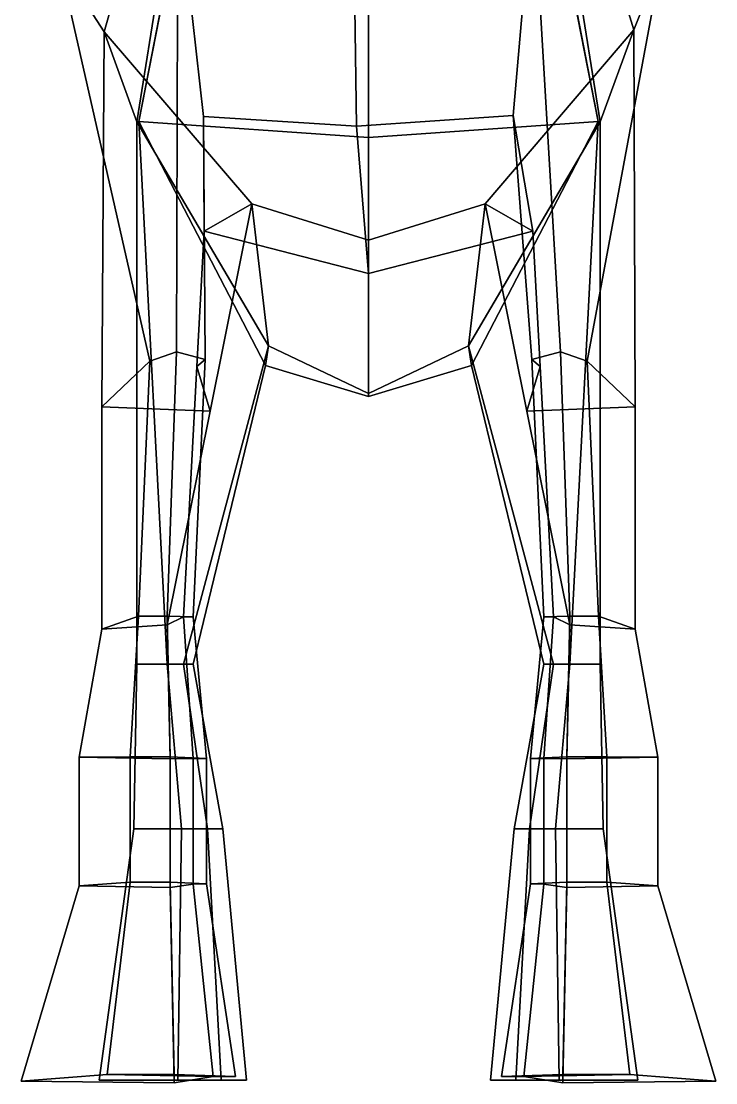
# Model space of a CAD drawing. Extents: x -81 to 90, y -151 to 340.
# Drawn here: x -81.4 to 81.4, y -151.2 to 97.9 of the extents above; entities that cross this region are included whole.
import ezdxf

# ---------------------------------------------------------------- set-up
doc = ezdxf.new("R2010")
doc.units = 0

msp = doc.modelspace()

# ---------------------------------------------------------------- linework, layer by layer
for points in [[(-53.857803, 74.341934, 138.975037), (-41.349422, 138.633224, 160.462189), (-36.131901, 179.617111, 156.871918), (-41.120964, 139.392899, 120.741394)], [(53.857803, 74.341934, 138.975037), (41.120964, 139.392899, 120.741394), (37.253395, 177.875122, 156.859955), (41.54578, 137.805862, 160.459824)], [(-47.318588, 146.878571, 23.863581), (-40.037514, 152.88089, -11.779528), (-72.431396, 111.640282, -19.721439), (-61.963306, 95.427841, 25.554699)], [(46.44899, 147.183258, 19.989382), (62.184658, 95.831284, 20.425272), (68.699066, 112.098915, -25.55253), (36.239548, 153.128754, -14.931069)], [(62.184658, 95.831284, 20.425272), (46.44899, 147.183258, 19.989382), (43.519115, 141.902039, 90.625084), (54.295429, 74.294914, 91.53875)], [(-61.963306, 95.427841, 25.554699), (-54.295429, 74.294914, 91.53875), (-43.519115, 141.902039, 90.625084), (-47.318588, 146.878571, 23.863581)], [(-54.295429, 74.294914, 91.53875), (-53.857803, 74.341934, 138.975037), (-41.120964, 139.392899, 120.741394), (-43.519115, 141.902039, 90.625084)], [(54.295429, 74.294914, 91.53875), (43.519115, 141.902039, 90.625084), (41.120964, 139.392899, 120.741394), (53.857803, 74.341934, 138.975037)], [(-53.857803, 74.341934, 138.975037), (0, 70.610207, 178.481079), (0, 99.930367, 178.205399), (-41.349422, 138.633224, 160.462189)], [(53.857803, 74.341934, 138.975037), (41.54578, 137.805862, 160.459824), (0, 99.930367, 178.205399), (0, 70.610207, 178.481079)], [(-2.789344, 73.257919, -55.293266), (-38.678062, 75.5438, -42.732208), (-44.682194, 129.291245, -45.797741), (-3.712258, 134.402893, -63.436371)], [(-2.789344, 73.257919, -55.293266), (-3.712258, 134.402893, -63.436371), (38.623482, 129.561966, -49.239685), (33.933712, 75.779755, -45.732311)], [(38.623482, 129.561966, -49.239685), (44.995102, 20.347612, -56.011501), (38.329796, 18.498129, -52.507008), (33.933712, 75.779755, -45.732311)], [(38.623482, 129.561966, -49.239685), (68.699066, 112.098915, -25.55253), (51.244251, 18.131062, -51.811455), (44.995102, 20.347612, -56.011501)], [(-44.682194, 129.291245, -45.797741), (-44.995102, 20.347612, -56.011501), (-51.244251, 18.131062, -51.811455), (-72.431396, 111.640282, -19.721439)], [(-44.682194, 129.291245, -45.797741), (-38.678062, 75.5438, -42.732208), (-38.329796, 18.498129, -52.507008), (-44.995102, 20.347612, -56.011501)], [(62.184658, 95.831284, 20.425272), (62.550484, 7.387122, 3.137751), (51.244251, 18.131062, -51.811455), (68.699066, 112.098915, -25.55253)], [(-61.963306, 95.427841, 25.554699), (-72.431396, 111.640282, -19.721439), (-51.244251, 18.131062, -51.811455), (-62.550484, 7.387122, 3.137751)], [(-61.963306, 95.427841, 25.554699), (-62.550484, 7.387122, 3.137751), (-37.138672, 6.389718, 7.719448), (-27.336901, 55.035057, 23.944641)], [(-27.336901, 55.035057, 23.944641), (-23.46706, 21.766699, 92.449333), (-54.295429, 74.294914, 91.53875), (-61.963306, 95.427841, 25.554699)], [(27.336901, 55.035057, 23.944641), (62.184658, 95.831284, 20.425272), (54.295429, 74.294914, 91.53875), (23.46706, 21.766699, 92.449333)], [(62.184658, 95.831284, 20.425272), (27.336901, 55.035057, 23.944641), (37.138672, 6.389718, 7.719448), (62.550484, 7.387122, 3.137751)], [(-38.329796, 18.498129, -52.507008), (-38.678062, 75.5438, -42.732208), (-38.558666, 48.637779, -23.349701), (-40.238922, 16.890047, -49.459934)], [(0, 38.701057, -23.148918), (-38.558666, 48.637779, -23.349701), (-38.678062, 75.5438, -42.732208), (-2.789344, 73.257919, -55.293266)], [(0, 38.701057, -23.148918), (-2.789344, 73.257919, -55.293266), (33.933712, 75.779755, -45.732311), (38.558666, 48.637779, -23.349701)], [(33.933712, 75.779755, -45.732311), (38.329796, 18.498129, -52.507008), (40.238922, 16.890047, -49.459934), (38.558666, 48.637779, -23.349701)], [(-47.243687, -52.919785, 127.764565), (-53.857803, 74.341934, 138.975037), (-54.295429, 74.294914, 91.53875), (-54.295429, -52.919785, 109.433281)], [(-43.373848, -52.919785, 109.84304), (-54.295429, -52.919785, 109.433281), (-54.295429, 74.294914, 91.53875), (-23.46706, 21.766699, 92.449333)], [(0, 9.843949, 138.975037), (0, 70.610207, 178.481079), (-53.857803, 74.341934, 138.975037), (-24.184162, 17.146944, 125.826836)], [(-41.120964, -52.919785, 122.574478), (-24.184162, 17.146944, 125.826836), (-53.857803, 74.341934, 138.975037), (-47.243687, -52.919785, 127.764565)], [(0, 9.843949, 138.975037), (24.184162, 17.146944, 125.826836), (53.857803, 74.341934, 138.975037), (0, 70.610207, 178.481079)], [(43.373848, -52.919785, 109.84304), (23.46706, 21.766699, 92.449333), (54.295429, 74.294914, 91.53875), (54.295429, -52.919785, 109.433281)], [(41.120964, -52.919785, 122.574478), (47.243687, -52.919785, 127.764565), (53.857803, 74.341934, 138.975037), (24.184162, 17.146944, 125.826836)], [(47.243687, -52.919785, 127.764565), (54.295429, -52.919785, 109.433281), (54.295429, 74.294914, 91.53875), (53.857803, 74.341934, 138.975037)], [(-37.138672, 6.389718, 7.719448), (-40.238922, 16.890047, -49.459934), (-38.558666, 48.637779, -23.349701), (-27.336901, 55.035057, 23.944641)], [(-27.336901, 55.035057, 23.944641), (-38.558666, 48.637779, -23.349701), (0, 38.701057, -23.148918), (0, 46.483158, 23.944641)], [(0, 46.483158, 23.944641), (0, 10.545554, 92.676079), (-23.46706, 21.766699, 92.449333), (-27.336901, 55.035057, 23.944641)], [(0, 46.483158, 23.944641), (27.336901, 55.035057, 23.944641), (23.46706, 21.766699, 92.449333), (0, 10.545554, 92.676079)], [(27.336901, 55.035057, 23.944641), (0, 46.483158, 23.944641), (0, 38.701057, -23.148918), (38.558666, 48.637779, -23.349701)], [(37.138672, 6.389718, 7.719448), (27.336901, 55.035057, 23.944641), (38.558666, 48.637779, -23.349701), (40.238922, 16.890047, -49.459934)], [(-47.243687, -41.717415, -56.594898), (-53.959312, -41.717415, -56.594898), (-51.244251, 18.131062, -51.811455), (-44.995102, 20.347612, -56.011501)], [(-44.995102, 20.347612, -56.011501), (-38.329796, 18.498129, -52.507008), (-41.120964, -41.871155, -56.594898), (-47.243687, -41.717415, -56.594898)], [(-43.373848, -52.919785, 109.84304), (-23.46706, 21.766699, 92.449333), (-24.184162, 17.146944, 125.826836), (-41.120964, -52.919785, 122.574478)], [(0, 10.545554, 92.676079), (0, 9.843949, 138.975037), (-24.184162, 17.146944, 125.826836), (-23.46706, 21.766699, 92.449333)], [(0, 10.545554, 92.676079), (23.46706, 21.766699, 92.449333), (24.184162, 17.146944, 125.826836), (0, 9.843949, 138.975037)], [(43.373848, -52.919785, 109.84304), (41.120964, -52.919785, 122.574478), (24.184162, 17.146944, 125.826836), (23.46706, 21.766699, 92.449333)], [(44.995102, 20.347612, -56.011501), (47.243687, -41.717415, -56.594898), (41.120964, -41.871155, -56.594898), (38.329796, 18.498129, -52.507008)], [(47.243687, -41.717415, -56.594898), (44.995102, 20.347612, -56.011501), (51.244251, 18.131062, -51.811455), (53.959312, -41.717415, -56.594898)], [(-51.244251, 18.131062, -51.811455), (-53.959312, -41.717415, -56.594898), (-62.550484, -44.738342, -9.007725), (-62.550484, 7.387122, 3.137751)], [(-41.120964, -41.871155, -56.594898), (-38.329796, 18.498129, -52.507008), (-40.238922, 16.890047, -49.459934), (-43.364243, -41.879608, -56.594898)], [(41.120964, -41.871155, -56.594898), (43.364243, -41.879608, -56.594898), (40.238922, 16.890047, -49.459934), (38.329796, 18.498129, -52.507008)], [(51.244251, 18.131062, -51.811455), (62.550484, 7.387122, 3.137751), (62.550484, -44.738342, -9.007725), (53.959312, -41.717415, -56.594898)], [(-43.364243, -41.879608, -56.594898), (-40.238922, 16.890047, -49.459934), (-37.138672, 6.389718, 7.719448), (-47.243687, -43.760624, -9.007725)], [(43.364243, -41.879608, -56.594898), (47.243687, -43.760624, -9.007725), (37.138672, 6.389718, 7.719448), (40.238922, 16.890047, -49.459934)], [(-62.550484, 7.387122, 3.137751), (-62.550484, -44.738342, -9.007725), (-47.243687, -43.760624, -9.007725), (-37.138672, 6.389718, 7.719448)], [(62.550484, 7.387122, 3.137751), (37.138672, 6.389718, 7.719448), (47.243687, -43.760624, -9.007725), (62.550484, -44.738342, -9.007725)], [(-67.886299, -74.774651, -37.154778), (-62.550484, -44.738342, -9.007725), (-53.959312, -41.717415, -56.594898), (-55.897697, -74.7211, -68.710571)], [(-55.897697, -74.7211, -68.710571), (-53.959312, -41.717415, -56.594898), (-47.243687, -41.717415, -56.594898), (-46.526344, -74.7211, -69.852913)], [(-37.982357, -75.100754, -69.513298), (-46.526344, -74.7211, -69.852913), (-47.243687, -41.717415, -56.594898), (-41.120964, -41.871155, -56.594898)], [(-46.526344, -75.17157, -37.154778), (-41.11274, -75.12159, -68.683754), (-43.364243, -41.879608, -56.594898), (-47.243687, -43.760624, -9.007725)], [(-41.11274, -75.12159, -68.683754), (-37.982357, -75.100754, -69.513298), (-41.120964, -41.871155, -56.594898), (-43.364243, -41.879608, -56.594898)], [(37.982357, -75.100754, -69.513298), (41.120964, -41.871155, -56.594898), (47.243687, -41.717415, -56.594898), (46.526344, -74.7211, -69.852913)], [(41.11274, -75.12159, -68.683754), (43.364243, -41.879608, -56.594898), (41.120964, -41.871155, -56.594898), (37.982357, -75.100754, -69.513298)], [(46.526344, -75.17157, -37.154778), (47.243687, -43.760624, -9.007725), (43.364243, -41.879608, -56.594898), (41.11274, -75.12159, -68.683754)], [(55.897697, -74.7211, -68.710571), (46.526344, -74.7211, -69.852913), (47.243687, -41.717415, -56.594898), (53.959312, -41.717415, -56.594898)], [(67.886299, -74.774651, -37.154778), (55.897697, -74.7211, -68.710571), (53.959312, -41.717415, -56.594898), (62.550484, -44.738342, -9.007725)], [(-46.526344, -75.17157, -37.154778), (-47.243687, -43.760624, -9.007725), (-62.550484, -44.738342, -9.007725), (-67.886299, -74.774651, -37.154778)], [(46.526344, -75.17157, -37.154778), (67.886299, -74.774651, -37.154778), (62.550484, -44.738342, -9.007725), (47.243687, -43.760624, -9.007725)], [(-37.74152, -91.580513, 93.879448), (-54.997616, -91.580513, 93.232018), (-54.295429, -52.919785, 109.433281), (-43.373848, -52.919785, 109.84304)], [(-43.855862, -91.580513, 122.195435), (-47.243687, -52.919785, 127.764565), (-54.295429, -52.919785, 109.433281), (-54.997616, -91.580513, 93.232018)], [(-43.855862, -91.580513, 122.195435), (-34.181961, -91.580513, 113.995102), (-41.120964, -52.919785, 122.574478), (-47.243687, -52.919785, 127.764565)], [(-34.181961, -91.580513, 113.995102), (-37.74152, -91.580513, 93.879448), (-43.373848, -52.919785, 109.84304), (-41.120964, -52.919785, 122.574478)], [(34.181961, -91.580513, 113.995102), (41.120964, -52.919785, 122.574478), (43.373848, -52.919785, 109.84304), (37.74152, -91.580513, 93.879448)], [(43.855862, -91.580513, 122.195435), (47.243687, -52.919785, 127.764565), (41.120964, -52.919785, 122.574478), (34.181961, -91.580513, 113.995102)], [(37.74152, -91.580513, 93.879448), (43.373848, -52.919785, 109.84304), (54.295429, -52.919785, 109.433281), (54.997616, -91.580513, 93.232018)], [(43.855862, -91.580513, 122.195435), (54.997616, -91.580513, 93.232018), (54.295429, -52.919785, 109.433281), (47.243687, -52.919785, 127.764565)], [(-67.886299, -104.96286, -17.025026), (-67.886299, -74.774651, -37.154778), (-55.897697, -74.7211, -68.710571), (-55.897697, -104.097633, -46.428478)], [(-46.526344, -105.359764, -17.025026), (-46.526344, -75.17157, -37.154778), (-67.886299, -74.774651, -37.154778), (-67.886299, -104.96286, -17.025026)], [(-55.897697, -104.097633, -46.428478), (-55.897697, -74.7211, -68.710571), (-46.526344, -74.7211, -69.852913), (-46.526344, -104.097633, -46.571274)], [(-37.982357, -104.5187, -46.528824), (-46.526344, -104.097633, -46.571274), (-46.526344, -74.7211, -69.852913), (-37.982357, -75.100754, -69.513298)], [(-46.526344, -105.359764, -17.025026), (-41.11274, -104.541817, -46.425125), (-41.11274, -75.12159, -68.683754), (-46.526344, -75.17157, -37.154778)], [(-41.11274, -104.541817, -46.425125), (-37.982357, -104.5187, -46.528824), (-37.982357, -75.100754, -69.513298), (-41.11274, -75.12159, -68.683754)], [(37.982357, -104.5187, -46.528824), (37.982357, -75.100754, -69.513298), (46.526344, -74.7211, -69.852913), (46.526344, -104.097633, -46.571274)], [(41.11274, -104.541817, -46.425125), (41.11274, -75.12159, -68.683754), (37.982357, -75.100754, -69.513298), (37.982357, -104.5187, -46.528824)], [(46.526344, -105.359764, -17.025026), (46.526344, -75.17157, -37.154778), (41.11274, -75.12159, -68.683754), (41.11274, -104.541817, -46.425125)], [(55.897697, -104.097633, -46.428478), (46.526344, -104.097633, -46.571274), (46.526344, -74.7211, -69.852913), (55.897697, -74.7211, -68.710571)], [(46.526344, -105.359764, -17.025026), (67.886299, -104.96286, -17.025026), (67.886299, -74.774651, -37.154778), (46.526344, -75.17157, -37.154778)], [(67.886299, -104.96286, -17.025026), (55.897697, -104.097633, -46.428478), (55.897697, -74.7211, -68.710571), (67.886299, -74.774651, -37.154778)], [(-34.534576, -150.54187, 93.724792), (-63.179695, -150.54187, 92.565895), (-54.997616, -91.580513, 93.232018), (-37.74152, -91.580513, 93.879448)], [(-44.684383, -150.54187, 144.4104), (-43.855862, -91.580513, 122.195435), (-54.997616, -91.580513, 93.232018), (-63.179695, -150.54187, 92.565895)], [(-44.684383, -150.54187, 144.4104), (-28.625708, -150.54187, 129.731812), (-34.181961, -91.580513, 113.995102), (-43.855862, -91.580513, 122.195435)], [(-28.625708, -150.54187, 129.731812), (-34.534576, -150.54187, 93.724792), (-37.74152, -91.580513, 93.879448), (-34.181961, -91.580513, 113.995102)], [(28.625708, -150.54187, 129.731812), (34.181961, -91.580513, 113.995102), (37.74152, -91.580513, 93.879448), (34.534576, -150.54187, 93.724792)], [(44.684383, -150.54187, 144.4104), (43.855862, -91.580513, 122.195435), (34.181961, -91.580513, 113.995102), (28.625708, -150.54187, 129.731812)], [(34.534576, -150.54187, 93.724792), (37.74152, -91.580513, 93.879448), (54.997616, -91.580513, 93.232018), (63.179695, -150.54187, 92.565895)], [(44.684383, -150.54187, 144.4104), (63.179695, -150.54187, 92.565895), (54.997616, -91.580513, 93.232018), (43.855862, -91.580513, 122.195435)], [(-81.431168, -150.787033, 24.558619), (-67.886299, -104.96286, -17.025026), (-55.897697, -104.097633, -46.428478), (-61.290306, -149.197815, -42.376068)], [(-61.290306, -149.197815, -42.376068), (-55.897697, -104.097633, -46.428478), (-46.526344, -104.097633, -46.571274), (-45.546425, -149.197815, -43.071587)], [(-31.192524, -149.695694, -42.864811), (-45.546425, -149.197815, -43.071587), (-46.526344, -104.097633, -46.571274), (-37.982357, -104.5187, -46.528824)], [(-45.546425, -151.156448, 24.558619), (-36.451572, -149.723068, -42.359745), (-41.11274, -104.541817, -46.425125), (-46.526344, -105.359764, -17.025026)], [(-36.451572, -149.723068, -42.359745), (-31.192524, -149.695694, -42.864811), (-37.982357, -104.5187, -46.528824), (-41.11274, -104.541817, -46.425125)], [(31.192524, -149.695694, -42.864811), (37.982357, -104.5187, -46.528824), (46.526344, -104.097633, -46.571274), (45.546425, -149.197815, -43.071587)], [(36.451572, -149.723068, -42.359745), (41.11274, -104.541817, -46.425125), (37.982357, -104.5187, -46.528824), (31.192524, -149.695694, -42.864811)], [(45.546425, -151.156448, 24.558619), (46.526344, -105.359764, -17.025026), (41.11274, -104.541817, -46.425125), (36.451572, -149.723068, -42.359745)], [(61.290306, -149.197815, -42.376068), (45.546425, -149.197815, -43.071587), (46.526344, -104.097633, -46.571274), (55.897697, -104.097633, -46.428478)], [(81.431168, -150.787033, 24.558619), (61.290306, -149.197815, -42.376068), (55.897697, -104.097633, -46.428478), (67.886299, -104.96286, -17.025026)], [(-45.546425, -151.156448, 24.558619), (-46.526344, -105.359764, -17.025026), (-67.886299, -104.96286, -17.025026), (-81.431168, -150.787033, 24.558619)], [(45.546425, -151.156448, 24.558619), (81.431168, -150.787033, 24.558619), (67.886299, -104.96286, -17.025026), (46.526344, -105.359764, -17.025026)], [(-81.431168, -150.787033, 24.558619), (-61.290306, -149.197815, -42.376068), (-36.451572, -149.723068, -42.359745), (-45.546425, -151.156448, 24.558619)], [(-61.290306, -149.197815, -42.376068), (-45.546425, -149.197815, -43.071587), (-31.192524, -149.695694, -42.864811), (-36.451572, -149.723068, -42.359745)], [(61.290306, -149.197815, -42.376068), (36.451572, -149.723068, -42.359745), (31.192524, -149.695694, -42.864811), (45.546425, -149.197815, -43.071587)], [(81.431168, -150.787033, 24.558619), (45.546425, -151.156448, 24.558619), (36.451572, -149.723068, -42.359745), (61.290306, -149.197815, -42.376068)], [(-63.179695, -150.54187, 92.565895), (-34.534576, -150.54187, 93.724792), (-28.625708, -150.54187, 129.731812), (-44.684383, -150.54187, 144.4104)], [(63.179695, -150.54187, 92.565895), (44.684383, -150.54187, 144.4104), (28.625708, -150.54187, 129.731812), (34.534576, -150.54187, 93.724792)]]:
    msp.add_3dface(points)

doc.saveas('drawing.dxf')
